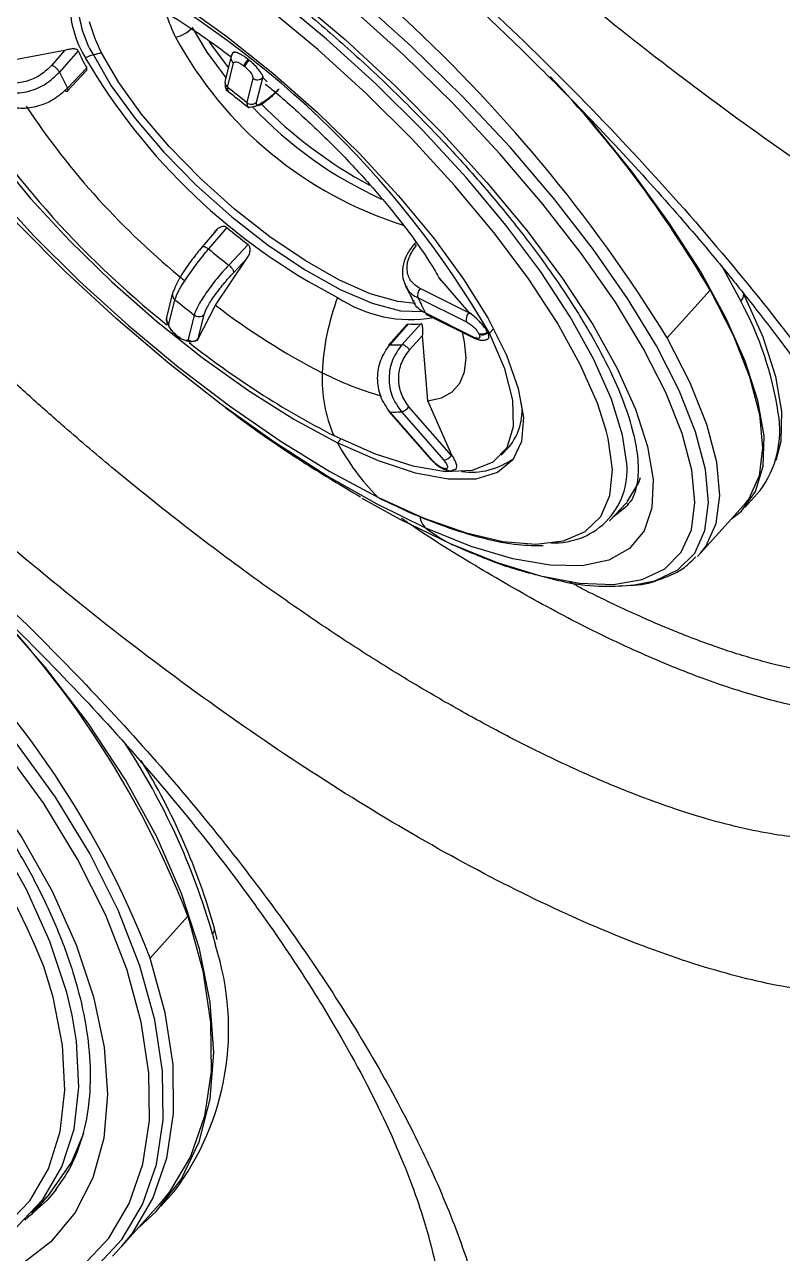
# Model space of a CAD drawing. Extents: x 832 to 912, y 781 to 934.
# Drawn here: x 896.459 to 897.718, y 871.332 to 873.373 of the extents above; entities that cross this region are included whole.
import ezdxf

# ---------------------------------------------------------------- set-up
doc = ezdxf.new("R2010")
doc.units = 0
doc.header["$MEASUREMENT"] = 0
doc.layers.add('1', color=4, linetype='Continuous')

# ---------------------------------------------------------------- blocks, each defined once
blk = doc.blocks.new('2026 SOVEREIGN HL')
at = {"layer": '1', "color": 3, "linetype": 'Continuous', "lineweight": 25}
for p, q in [((64.7967, 76.2351), (64.6936, 76.2157)), ((64.7967, 76.2351), (64.7758, 76.211)), ((64.8191, 76.2349), (64.7883, 76.1994)), ((65.0734, 76.2258), (65.0633, 76.1852)), ((65.0755, 76.23), (65.0765, 76.2318)), ((64.8018, 76.1724), (64.8334, 76.2063)), ((65.0673, 76.174), (65.0774, 76.2147)), ((65.0943, 76.2096), (65.0959, 76.2084)), ((65.1014, 76.2206), (65.103, 76.2193)), ((64.8018, 76.1681), (64.8327, 76.2013)), ((65.1093, 76.1892), (65.0993, 76.1486)), ((65.1156, 76.1494), (65.1257, 76.19)), ((65.1258, 76.1926), (65.1257, 76.19)), ((65.1257, 76.19), (65.1262, 76.1906)), ((65.1262, 76.1906), (65.1258, 76.1926)), ((65.133, 76.1831), (65.1262, 76.1906)), ((65.0683, 76.1682), (65.0673, 76.174)), ((65.0993, 76.1486), (65.1002, 76.1429)), ((65.0659, 75.9411), (65.0357, 75.9055)), ((65.0483, 75.9363), (65.0253, 75.9093)), ((65.0694, 75.8787), (65.1016, 75.9127)), ((65.3805, 75.9168), (65.376, 75.9116)), ((65.0475, 75.8121), (65.0996, 75.8897)), ((65.0778, 75.8666), (65.0996, 75.8897)), ((65.8879, 75.8781), (65.9199, 75.8189)), ((65.468, 75.7996), (65.3873, 75.8396)), ((65.4685, 75.8002), (65.4197, 75.8562)), ((65.7977, 75.7578), (65.8687, 75.837)), ((64.976, 75.8324), (64.9659, 75.7917)), ((64.97, 75.7806), (64.98, 75.8212)), ((65.3837, 75.8242), (65.4644, 75.7842)), ((65.012, 75.7958), (65.0019, 75.7551)), ((65.0183, 75.756), (65.0283, 75.7966)), ((65.0188, 75.7565), (65.0475, 75.8121)), ((65.4772, 75.7587), (65.3965, 75.7986)), ((65.3987, 75.7963), (65.4794, 75.7564)), ((65.4685, 75.8002), (65.468, 75.7996)), ((65.468, 75.7996), (65.4725, 75.7971)), ((65.4725, 75.7971), (65.4685, 75.8002)), ((65.3658, 75.7808), (65.3349, 75.7455)), ((65.3672, 75.7812), (65.3367, 75.7464)), ((65.3569, 75.7465), (65.3886, 75.7813)), ((64.985, 75.7602), (64.9834, 75.7614)), ((64.9835, 75.7605), (64.9851, 75.7592)), ((64.9855, 75.7592), (64.9896, 75.7569)), ((65.0173, 75.7542), (65.0188, 75.7565)), ((65.0183, 75.756), (65.0173, 75.7542)), ((65.0188, 75.7565), (65.0183, 75.756)), ((65.3698, 75.738), (65.3913, 75.7616)), ((65.4002, 75.653), (65.3913, 75.7616)), ((65.4845, 75.7651), (65.4851, 75.7639)), ((65.4989, 75.7678), (65.4995, 75.7666)), ((65.5024, 75.7655), (65.5092, 75.773)), ((65.0132, 75.7525), (65.0173, 75.7542)), ((65.4399, 75.5632), (65.4002, 75.653)), ((65.3354, 75.6354), (65.406, 75.5549)), ((65.4075, 75.5543), (65.3368, 75.6349)), ((65.356, 75.6351), (65.4267, 75.5545)), ((65.4394, 75.5626), (65.3687, 75.6432)), ((65.2499, 75.5836), (65.2555, 75.5898)), ((65.522, 75.563), (65.5345, 75.5765)), ((65.4399, 75.5632), (65.4394, 75.5626)), ((65.4394, 75.5626), (65.4429, 75.5583)), ((65.4429, 75.5583), (65.4399, 75.5632)), ((65.4298, 75.5404), (65.4289, 75.5404)), ((65.4364, 75.5369), (65.4373, 75.5369)), ((65.927, 75.4767), (65.9518, 75.5043)), ((65.7018, 75.4537), (65.7303, 75.4843)), ((65.7133, 75.4655), (65.7271, 75.4809)), ((65.7329, 75.4815), (65.7307, 75.479)), ((65.853, 75.4001), (65.924, 75.4793)), ((65.8479, 75.3948), (65.853, 75.4001)), ((64.9391, 74.7272), (65.0015, 74.7969)), ((65.0499, 74.7583), (65.0455, 74.7768)), ((65.0424, 74.7671), (65.0472, 74.7482)), ((64.7424, 74.3042), (64.7675, 74.3311)), ((64.7428, 74.3029), (64.7727, 74.3363)), ((64.7827, 74.3432), (64.771, 74.3291)), ((64.9568, 74.3154), (64.9786, 74.3397)), ((64.8914, 74.2483), (64.9539, 74.318)), ((64.7359, 74.2975), (64.7428, 74.3029)), ((64.8761, 74.2323), (64.8914, 74.2483))]:
    blk.add_line(p, q, dxfattribs=at)
at = {"layer": '1', "color": 3, "linetype": 'Continuous', "lineweight": 25, "flags": 128}
for points in [[(65.7401, 75.3468), (65.7768, 75.354), (65.8152, 75.3723), (65.8432, 75.4004), (65.8602, 75.438), (65.8662, 75.4845), (65.8609, 75.5393), (65.8445, 75.6015), (65.8172, 75.6702), (65.7795, 75.7445), (65.7317, 75.8232), (65.6748, 75.9052), (65.6094, 75.9894), (65.5365, 76.0744), (65.4573, 76.159), (65.3728, 76.2421), (65.2843, 76.3223), (65.193, 76.3986), (65.1004, 76.4698), (65.0077, 76.5348), (64.9164, 76.5928), (64.8277, 76.6429), (64.7429, 76.6843)], [(65.4369, 75.4161), (65.5151, 75.3845), (65.587, 75.3625), (65.6517, 75.3503), (65.7082, 75.3482), (65.7557, 75.3562), (65.7934, 75.3741), (65.8208, 75.4017), (65.8376, 75.4387), (65.8434, 75.4843), (65.8383, 75.5381), (65.8222, 75.5992), (65.7954, 75.6668), (65.7582, 75.7397), (65.7114, 75.817), (65.6554, 75.8976), (65.5912, 75.9802), (65.5196, 76.0637), (65.4418, 76.1469), (65.3588, 76.2285), (65.2718, 76.3073)], [(65.1765, 76.3268), (65.2627, 76.2534), (65.3459, 76.1764), (65.4248, 76.0969), (65.4981, 76.0162), (65.5648, 75.9357), (65.6236, 75.8564), (65.6738, 75.7798), (65.7145, 75.707), (65.7451, 75.6392), (65.765, 75.5774), (65.7741, 75.5226), (65.772, 75.4756), (65.759, 75.4373), (65.7351, 75.4082), (65.7007, 75.3888), (65.6565, 75.3793), (65.603, 75.38), (65.5412, 75.3908), (65.472, 75.4115), (65.3965, 75.4419)], [(65.7295, 75.5562), (65.7231, 75.5963), (65.7049, 75.6559), (65.6759, 75.7217), (65.6366, 75.7926), (65.5875, 75.8674), (65.5297, 75.9449), (65.464, 76.0237), (65.3916, 76.1024), (65.3138, 76.1797), (65.2318, 76.2543), (65.1471, 76.3249), (65.061, 76.3903), (64.9752, 76.4494), (64.891, 76.5011), (64.8099, 76.5446)], [(65.6964, 75.6037), (65.6817, 75.6492), (65.6532, 75.7138), (65.6146, 75.7835), (65.5664, 75.857), (65.5096, 75.933), (65.4451, 76.0104), (65.3741, 76.0877), (65.2976, 76.1636), (65.2171, 76.2369), (65.1339, 76.3062), (65.0494, 76.3704), (64.9651, 76.4284), (64.8824, 76.4793), (64.8028, 76.522)], [(64.4152, 76.453), (64.4203, 76.4244), (64.4382, 76.3659), (64.4667, 76.3013), (64.5053, 76.2316), (64.5535, 76.1581), (64.6103, 76.082), (64.6748, 76.0047), (64.7458, 75.9274), (64.8223, 75.8515), (64.9028, 75.7782), (64.986, 75.7089), (65.0705, 75.6447), (65.1548, 75.5866), (65.2375, 75.5358), (65.3171, 75.4931)], [(64.8418, 76.4), (64.7739, 76.4301), (64.7121, 76.4505), (64.6577, 76.4607), (64.6121, 76.4603), (64.5761, 76.4495), (64.5506, 76.4285), (64.5361, 76.3977), (64.5331, 76.3579), (64.5415, 76.3098), (64.5612, 76.2547), (64.5917, 76.1937), (64.6323, 76.1282), (64.6822, 76.0596), (64.7402, 75.9895), (64.805, 75.9195), (64.8752, 75.8511), (64.9493, 75.7858), (65.0254, 75.7251), (65.1021, 75.6704), (65.1774, 75.6229), (65.2499, 75.5836)], [(65.3965, 75.4419), (65.3159, 75.4814), (65.2314, 75.5294), (65.1444, 75.5852), (65.0563, 75.6479), (64.9685, 75.7165), (64.8823, 75.7898), (64.799, 75.8669), (64.7201, 75.9463), (64.6468, 76.027), (64.5802, 76.1076), (64.5213, 76.1868), (64.4711, 76.2634), (64.4304, 76.3362), (64.3999, 76.4041), (64.3956, 76.4154)], [(64.8418, 76.4), (64.9142, 76.3607), (64.9896, 76.3131), (65.0662, 76.2584), (65.1424, 76.1978), (65.2164, 76.1325), (65.2866, 76.0641), (65.3514, 75.994), (65.4095, 75.924), (65.4593, 75.8554), (65.5, 75.7899), (65.5305, 75.7289), (65.5501, 75.6737), (65.5586, 75.6257), (65.5555, 75.5859), (65.5411, 75.5551), (65.5156, 75.534), (65.4796, 75.5232), (65.4339, 75.5229), (65.3796, 75.533), (65.3178, 75.5534), (65.2499, 75.5836)], [(65.0656, 76.1894), (65.0335, 76.2322), (65.0091, 76.2733)], [(65.0687, 76.207), (65.0413, 76.2441), (65.0376, 76.2495)], [(64.8445, 76.2278), (64.8742, 76.1767), (64.9137, 76.1221), (64.9616, 76.0661), (65.0159, 76.011), (65.0747, 75.9587), (65.1355, 75.9113), (65.1962, 75.8706), (65.2544, 75.8382), (65.3078, 75.8154), (65.3544, 75.8029), (65.3922, 75.8014)], [(65.3796, 75.8149), (65.35, 75.818), (65.3043, 75.8312), (65.2523, 75.8542), (65.196, 75.8862), (65.1374, 75.9259), (65.0788, 75.9719), (65.0224, 76.0225), (64.9703, 76.0757), (64.9245, 76.1296), (64.8866, 76.1821), (64.858, 76.2313)], [(65.9042, 75.4572), (65.9207, 75.4702), (65.9444, 75.5027), (65.957, 75.5445), (65.9583, 75.5951), (65.9483, 75.6536), (65.9271, 75.7194), (65.8951, 75.7913), (65.8526, 75.8684), (65.8004, 75.9494), (65.7392, 76.0334), (65.6699, 76.1189), (65.6471, 76.1452)], [(65.8687, 75.837), (65.9068, 75.7623), (65.9342, 75.6931), (65.9507, 75.6305), (65.956, 75.5753), (65.9501, 75.5285), (65.9329, 75.4907), (65.924, 75.4793)], [(65.9245, 75.8308), (65.9564, 75.7593), (65.9774, 75.6939), (65.9874, 75.6357), (65.9861, 75.5854), (65.9781, 75.5542)], [(64.9835, 75.7605), (64.9833, 75.7608), (64.9834, 75.7614)], [(64.985, 75.7602), (64.9849, 75.7596), (64.9851, 75.7592), (64.9854, 75.7592), (64.9855, 75.7592)], [(65.2436, 75.5956), (65.3127, 75.5651), (65.3751, 75.5451), (65.4294, 75.5361), (65.4743, 75.5383), (65.5086, 75.5517), (65.5315, 75.5759), (65.5425, 75.6104), (65.5412, 75.6542), (65.5277, 75.7063), (65.5024, 75.7655)], [(65.4002, 75.653), (65.4226, 75.6583), (65.4403, 75.6682), (65.4531, 75.6827), (65.4609, 75.7016), (65.4635, 75.7246), (65.4609, 75.7514), (65.4574, 75.7673)], [(65.853, 75.4001), (65.8618, 75.4114), (65.879, 75.4493), (65.885, 75.4961), (65.8797, 75.5512), (65.8632, 75.6138), (65.8357, 75.683), (65.7977, 75.7578)], [(64.9205, 74.2808), (64.9487, 74.3066), (64.9901, 74.3599), (65.0201, 74.4223), (65.0384, 74.4929), (65.0446, 74.5706), (65.0387, 74.6543), (65.0207, 74.7427), (64.9909, 74.8347), (64.9497, 74.9288), (64.8978, 75.0237), (64.8358, 75.118), (64.7648, 75.2103), (64.6857, 75.2993), (64.5997, 75.3836), (64.508, 75.4621), (64.412, 75.5336), (64.3131, 75.5971), (64.2127, 75.6516), (64.1123, 75.6963), (64.0133, 75.7306)], [(64.7755, 74.1648), (64.7904, 74.1726), (64.8462, 74.2114), (64.8917, 74.2602), (64.9262, 74.3183), (64.9491, 74.3849), (64.9602, 74.459), (64.9594, 74.5395), (64.9465, 74.6252), (64.9218, 74.7149), (64.8857, 74.8073), (64.8387, 74.9011), (64.7814, 74.9948), (64.7147, 75.0871), (64.6396, 75.1767), (64.5572, 75.2622), (64.4687, 75.3424), (64.3753, 75.4162), (64.2785, 75.4824), (64.1796, 75.5401), (64.08, 75.5885), (63.9813, 75.6268), (63.8849, 75.6544)], [(64.8256, 74.2146), (64.8703, 74.2625), (64.9042, 74.3196), (64.9267, 74.385), (64.9376, 74.4578), (64.9368, 74.5368), (64.9241, 74.6211), (64.8999, 74.7092), (64.8644, 74.8), (64.8182, 74.8921), (64.762, 74.9841), (64.6965, 75.0748), (64.6227, 75.1628), (64.5418, 75.2468), (64.4548, 75.3256), (64.3631, 75.3981), (64.2679, 75.4631), (64.1708, 75.5198), (64.073, 75.5673), (63.9761, 75.6049), (63.8813, 75.6321)], [(65.3171, 75.4931), (65.3924, 75.4591), (65.4619, 75.4346), (65.5246, 75.4198), (65.5793, 75.4151), (65.6252, 75.4206), (65.6613, 75.4361), (65.6872, 75.4613), (65.7023, 75.4959), (65.7065, 75.5393), (65.6996, 75.5907), (65.6964, 75.6037)], [(65.5481, 75.5716), (65.5486, 75.5712), (65.5494, 75.571)], [(63.8846, 75.5645), (63.9763, 75.5379), (64.0702, 75.501), (64.1647, 75.4541), (64.2585, 75.3981), (64.35, 75.3338), (64.4378, 75.2623), (64.5205, 75.1847), (64.5969, 75.1022), (64.6656, 75.016), (64.7256, 74.9277), (64.776, 74.8385), (64.816, 74.7498), (64.845, 74.6632), (64.8624, 74.5798), (64.868, 74.5011), (64.8618, 74.4283), (64.8437, 74.3625), (64.8142, 74.3048), (64.7737, 74.2561), (64.7228, 74.2171)], [(65.4075, 75.5543), (65.4066, 75.5545), (65.406, 75.5549)], [(65.7311, 75.4852), (65.7505, 75.5176), (65.7533, 75.526)], [(64.8091, 74.6327), (64.8003, 74.6706), (64.7724, 74.7552), (64.7334, 74.8417), (64.6837, 74.9289), (64.6243, 75.015), (64.5562, 75.0988), (64.4805, 75.1787), (64.3986, 75.2534), (64.3118, 75.3215), (64.2216, 75.382), (64.1296, 75.4339), (64.0373, 75.4761), (63.9464, 75.508)], [(65.2904, 75.4918), (65.3536, 75.4567), (65.4369, 75.4161)], [(65.7307, 75.479), (65.7274, 75.4755), (65.7081, 75.4604)], [(65.0015, 74.7969), (65.0263, 74.7066), (65.0393, 74.6203), (65.0402, 74.5393), (65.029, 74.4647), (65.0059, 74.3977), (64.9712, 74.3392), (64.9539, 74.318)], [(64.8914, 74.2483), (64.9087, 74.2694), (64.9434, 74.3279), (64.9666, 74.3949), (64.9778, 74.4695), (64.9769, 74.5505), (64.9639, 74.6368), (64.9391, 74.7272)], [(64.2691, 74.2387), (64.3556, 74.2181), (64.4378, 74.2084), (64.5143, 74.2099), (64.5837, 74.2226), (64.645, 74.2462), (64.697, 74.2804), (64.7388, 74.3245), (64.7698, 74.3777), (64.7894, 74.4393), (64.7973, 74.5081), (64.7933, 74.583), (64.7775, 74.6626), (64.7621, 74.7134)], [(64.3503, 74.2219), (64.3706, 74.218), (64.4543, 74.2081), (64.5322, 74.2097), (64.6029, 74.2226), (64.6653, 74.2466), (64.7182, 74.2814), (64.7608, 74.3263), (64.7924, 74.3805), (64.8124, 74.4432), (64.8204, 74.5133), (64.8163, 74.5895), (64.8091, 74.6327)], [(64.7724, 74.3365), (64.8082, 74.3882), (64.8286, 74.4366)], [(64.771, 74.3291), (64.7673, 74.3251), (64.7306, 74.2923)], [(64.7724, 74.3365), (64.7679, 74.3316), (64.7675, 74.3311)]]:
    blk.add_lwpolyline(points, dxfattribs=at)
at = {"layer": '1', "color": 3, "linetype": 'Continuous', "lineweight": 25}
for centre, radius, start, end in [((63.639, 74.4251), 2.5369, 31.6883, 63.9206), ((64.1148, 74.9609), 1.604, 30.1088, 62.8112), ((64.9887, 76.3175), 0.1837, 180.4833, 210.9701), ((64.993, 76.3182), 0.1739, 178.4168, 211.3509), ((65.1644, 76.3516), 0.2061, 195.5432, 207.2202), ((65.1013, 76.3565), 0.2736, 195.5358, 207.2294), ((64.9701, 76.3091), 0.0529, 281.9923, 317.5202), ((65.5542, 76.5663), 0.6511, 208.3346, 252.5646), ((65.1938, 76.4043), 0.4112, 204.3392, 208.7872), ((64.8916, 76.0751), 0.1598, 107.1526, 112.2292), ((64.89, 76.0807), 0.1539, 101.969, 107.1724), ((65.0837, 76.2232), 0.0107, 140.5168, 233.3726), ((65.7271, 76.7464), 1.0376, 210.2926, 242.6274), ((65.1303, 76.194), 0.0392, 137.4089, 156.5753), ((65.1318, 76.1928), 0.0392, 137.3968, 156.5986), ((65.9572, 77.0207), 1.5879, 211.3755, 231.4014), ((65.1623, 76.3695), 0.4109, 204.4588, 208.6673), ((65.0739, 76.1827), 0.0109, 167.0753, 232.6891), ((65.1171, 76.1987), 0.0122, 230.8996, 314.8662), ((64.1612, 74.8374), 1.9786, 30.3464, 43.2162), ((64.1945, 75.0452), 1.4269, 50.6464, 52.2869), ((65.802, 76.8491), 1.2813, 213.4484, 231.0169), ((65.107, 76.1581), 0.0122, 230.8659, 314.9008), ((65.6579, 76.6722), 0.7498, 224.3801, 241.7566), ((65.6036, 76.6079), 0.6799, 223.262, 245.6533), ((65.8279, 76.8613), 1.1947, 230.3742, 232.5596), ((65.7963, 76.826), 1.194, 230.4327, 232.5001), ((64.9864, 75.8298), 0.0107, 140.5302, 233.3572), ((65.3984, 75.8289), 0.0155, 136.1476, 197.5351), ((65.8848, 76.9246), 1.4269, 230.6464, 232.2869), ((65.6227, 75.6842), 0.3983, 159.3012, 177.7368), ((65.3714, 76.0066), 0.2184, 236.2677, 279.8363), ((64.9519, 75.5923), 0.4901, 24.8902, 28.2357), ((65.9083, 75.8303), 0.0163, 315.5072, 1.4523), ((65.4143, 75.5463), 0.5743, 8.6813, 28.3357), ((65.0197, 75.8053), 0.0122, 230.8736, 314.8922), ((65.7344, 76.7008), 1.1232, 232.2966, 243.0115), ((65.4009, 75.8007), 0.00488, 204.8537, 242.808), ((65.4791, 75.7889), 0.0155, 136.1223, 197.5605), ((64.9766, 75.7893), 0.0109, 167.111, 232.6748), ((65.377, 75.9046), 0.1239, 265.4717, 275.3712), ((65.0096, 75.7646), 0.0122, 230.8879, 314.8788), ((65.4814, 75.7605), 0.00466, 204.035, 257.6251), ((65.4895, 75.7782), 0.0139, 249.0229, 312.2039), ((65.4901, 75.7769), 0.014, 249.0454, 312.1815), ((63.5364, 74.2288), 1.5714, 21.1941, 74.4482), ((65.9193, 76.9097), 1.4776, 231.6926, 242.7885), ((65.3459, 75.8698), 0.1238, 265.7426, 275.1089), ((65.4541, 75.6877), 0.2297, 176.9727, 203.6531), ((65.4672, 76.1736), 0.5322, 242.8836, 254.2275), ((63.4736, 74.1586), 1.5719, 21.2032, 74.4391), ((65.3368, 75.6367), 0.00178, 153.4182, 271.7608), ((65.3453, 75.7818), 0.1472, 266.6943, 274.1616), ((65.3503, 75.6579), 0.0235, 283.9089, 321.2605), ((65.4614, 75.6372), 0.0951, 320.297, 7.0191), ((65.8174, 75.6039), 0.1672, 323.4527, 10.0352), ((65.5975, 75.7717), 0.3953, 208.4133, 224.8152), ((65.421, 75.5773), 0.0235, 283.9089, 321.2605), ((65.4727, 75.653), 0.1182, 261.8661, 306.7126), ((65.611, 75.5373), 0.1199, 266.8354, 9.0293), ((65.4365, 75.5468), 0.00996, 220.3058, 269.2608), ((65.4372, 75.5466), 0.00964, 219.5991, 307.767), ((63.5193, 74.2152), 1.3389, 21.8472, 68.1249), ((65.414, 75.4621), 0.0268, 182.2593, 229.0364), ((65.6213, 75.749), 0.3807, 233.7947, 241.012), ((63.9374, 74.4523), 1.149, 15.8989, 33.3443), ((63.995, 74.484), 1.0906, 15.5878, 31.6171), ((65.0351, 74.7748), 0.0106, 313.7086, 12.4685), ((64.6213, 74.6097), 0.4479, 322.9276, 18.013)]:
    blk.add_arc(centre, radius, start, end, dxfattribs=at)
for points, knots in [([(64.4346, 78.0617), (64.4497, 78.0797), (64.4798, 78.1156), (64.5543, 78.1434), (64.649, 78.1513), (64.7641, 78.1374), (64.8971, 78.1026), (65.0458, 78.0471), (65.2072, 77.9721), (65.3787, 77.8788), (65.5573, 77.7687), (65.7397, 77.6437), (65.9228, 77.5058), (66.1033, 77.3576), (66.2784, 77.2012), (66.4449, 77.0395), (66.6001, 76.875), (66.7413, 76.7105), (66.8665, 76.5488), (66.9733, 76.3925), (67.0602, 76.2444), (67.1256, 76.1072), (67.1685, 75.9831), (67.1878, 75.8749), (67.185, 75.7829), (67.1633, 75.7383), (67.1524, 75.7159)], [0, 0, 0, 0, 0.041793, 0.083725, 0.125533, 0.167307, 0.209105, 0.250862, 0.292601, 0.334267, 0.375941, 0.417598, 0.459196, 0.500762, 0.542265, 0.583841, 0.625315, 0.666768, 0.708297, 0.749792, 0.791377, 0.832976, 0.874604, 0.916382, 0.958214, 1, 1, 1, 1]), ([(67.1524, 75.7159), (67.137, 75.6976), (67.1063, 75.661), (67.0316, 75.6334), (66.9379, 75.6264), (66.8245, 75.6421), (66.6938, 75.6797), (66.5479, 75.7386), (66.3897, 75.817), (66.2218, 75.9135), (66.047, 76.0265), (65.8679, 76.1541), (65.6876, 76.2937), (65.5089, 76.4432), (65.335, 76.5998), (65.1684, 76.7613), (65.0123, 76.9248), (64.8689, 77.0879), (64.7409, 77.2476), (64.6306, 77.4013), (64.5401, 77.5465), (64.4713, 77.6805), (64.4251, 77.8015), (64.4028, 77.9069), (64.4033, 77.9963), (64.4242, 78.0399), (64.4346, 78.0617)], [0, 0, 0, 0, 0.041829, 0.083845, 0.125699, 0.167493, 0.209255, 0.25106, 0.292671, 0.334272, 0.375793, 0.417161, 0.458711, 0.500106, 0.541517, 0.582966, 0.624474, 0.666004, 0.707629, 0.749224, 0.790935, 0.832663, 0.874461, 0.916331, 0.958113, 1, 1, 1, 1]), ([(64.766, 78.079), (64.766, 78.0789), (64.7659, 78.0787), (64.7717, 78.0796), (64.784, 78.0805), (64.8019, 78.0805), (64.8304, 78.0784), (64.8731, 78.0716), (64.9237, 78.0598), (64.9734, 78.045), (65.0218, 78.0285), (65.0748, 78.0085), (65.1385, 77.9817), (65.2081, 77.9494), (65.2839, 77.9112), (65.3665, 77.8665), (65.4659, 77.8086), (65.5771, 77.7388), (65.7099, 77.649), (65.8557, 77.5426), (66.0105, 77.4201), (66.1596, 77.2931), (66.3039, 77.161), (66.4437, 77.0232), (66.564, 76.8949), (66.6631, 76.7812), (66.7419, 76.685), (66.8127, 76.5924), (66.8715, 76.5098), (66.9215, 76.4341), (66.9623, 76.3676), (66.9961, 76.3075), (67.0217, 76.2576), (67.0427, 76.2129), (67.0655, 76.159), (67.0856, 76.0996), (67.0949, 76.0566), (67.0977, 76.0332), (67.0984, 76.0195), (67.0981, 76.0114), (67.098, 76.0105), (67.098, 76.0099)], [0, 0, 0, 0, 0.016778, 0.034647, 0.047923, 0.062224, 0.0834, 0.107344, 0.132981, 0.153977, 0.170045, 0.188306, 0.210543, 0.234362, 0.255086, 0.280379, 0.307512, 0.339898, 0.37273, 0.415686, 0.457182, 0.497698, 0.538203, 0.579634, 0.622233, 0.652771, 0.681636, 0.709595, 0.738482, 0.760438, 0.784534, 0.806833, 0.825144, 0.840984, 0.860719, 0.895999, 0.928643, 0.943244, 0.95678, 0.975068, 1, 1, 1, 1]), ([(63.6468, 77.127), (63.6637, 77.1468), (63.6976, 77.1864), (63.7771, 77.2191), (63.8762, 77.2315), (63.9952, 77.2214), (64.1315, 77.1898), (64.2828, 77.1368), (64.4466, 77.0635), (64.6197, 76.9714), (64.7994, 76.8618), (64.9822, 76.7368), (65.1652, 76.5985), (65.3453, 76.4491), (65.5193, 76.2913), (65.6843, 76.1277), (65.8375, 75.961), (65.9766, 75.7938), (66.099, 75.6292), (66.2028, 75.4698), (66.2863, 75.3182), (66.348, 75.1772), (66.3867, 75.0492), (66.4015, 74.937), (66.394, 74.8407), (66.3689, 74.7929), (66.3564, 74.7691)], [0, 0, 0, 0, 0.041737, 0.083632, 0.125427, 0.167202, 0.209037, 0.25081, 0.292512, 0.334282, 0.375934, 0.417555, 0.459129, 0.500706, 0.542234, 0.58371, 0.625193, 0.666664, 0.708226, 0.749702, 0.791291, 0.832995, 0.874623, 0.916443, 0.958225, 1, 1, 1, 1]), ([(63.9921, 77.1536), (63.9948, 77.1544), (63.9995, 77.1557), (64.0132, 77.1577), (64.0315, 77.1587), (64.0608, 77.1584), (64.1069, 77.1536), (64.1712, 77.1402), (64.238, 77.1212), (64.3151, 77.0946), (64.4086, 77.0565), (64.5117, 77.0075), (64.6135, 76.9535), (64.7034, 76.9016), (64.7825, 76.8528), (64.8564, 76.805), (64.9451, 76.7449), (65.0535, 76.6669), (65.1738, 76.5742), (65.2893, 76.4793), (65.3999, 76.3831), (65.5075, 76.2838), (65.6141, 76.1796), (65.7191, 76.0705), (65.8083, 75.9712), (65.8777, 75.8894), (65.9329, 75.8214), (65.9893, 75.7486), (66.0498, 75.6656), (66.1138, 75.5708), (66.1728, 75.474), (66.22, 75.3855), (66.2536, 75.313), (66.2781, 75.2514), (66.2973, 75.1914), (66.3069, 75.1468), (66.3106, 75.117), (66.3115, 75.0978), (66.311, 75.0821), (66.3096, 75.0757), (66.3087, 75.072)], [0, 0, 0, 0, 0.026993, 0.046528, 0.061012, 0.076615, 0.109517, 0.139196, 0.164211, 0.189502, 0.22204, 0.257003, 0.285033, 0.311915, 0.333652, 0.35123, 0.372735, 0.406021, 0.439, 0.47016, 0.500634, 0.531106, 0.562194, 0.595082, 0.628465, 0.650173, 0.667745, 0.689275, 0.716022, 0.744029, 0.778963, 0.811556, 0.83689, 0.860774, 0.888331, 0.921013, 0.93679, 0.951431, 0.971629, 1, 1, 1, 1]), ([(66.3564, 74.7691), (66.3393, 74.7491), (66.3051, 74.7091), (66.2252, 74.6762), (66.1259, 74.664), (66.0071, 74.6742), (65.8712, 74.7063), (65.7206, 74.7595), (65.5579, 74.8327), (65.3859, 74.9249), (65.2075, 75.0342), (65.0257, 75.159), (64.8435, 75.2972), (64.6639, 75.4465), (64.4902, 75.6044), (64.325, 75.7685), (64.1714, 75.9357), (64.0318, 76.1034), (63.9087, 76.2684), (63.8041, 76.4281), (63.7198, 76.5797), (63.6575, 76.7205), (63.618, 76.8481), (63.6025, 76.9599), (63.6095, 77.0557), (63.6344, 77.1033), (63.6468, 77.127)], [0, 0, 0, 0, 0.041905, 0.083848, 0.125683, 0.16745, 0.209167, 0.250814, 0.292336, 0.333941, 0.375384, 0.416823, 0.458366, 0.499811, 0.541322, 0.582837, 0.62443, 0.666011, 0.707629, 0.749296, 0.790953, 0.832701, 0.874475, 0.916242, 0.95815, 1, 1, 1, 1]), ([(66.2823, 75.0136), (66.2782, 75.0079), (66.2701, 74.9967), (66.2555, 74.9819), (66.2393, 74.9686), (66.2212, 74.9571), (66.2037, 74.9485), (66.1862, 74.9416), (66.1676, 74.9357), (66.1436, 74.9302), (66.1134, 74.9259), (66.0618, 74.9233), (65.9817, 74.9295), (65.8636, 74.956), (65.7488, 74.9961), (65.6501, 75.0384), (65.5775, 75.0728), (65.5042, 75.1107), (65.4291, 75.1523), (65.3514, 75.1983), (65.2735, 75.2474), (65.1876, 75.3048), (65.0895, 75.3742), (64.9841, 75.4541), (64.8848, 75.5341), (64.8146, 75.5937), (64.7675, 75.635), (64.7387, 75.6607), (64.7101, 75.6866), (64.6817, 75.7128), (64.6535, 75.7391), (64.6257, 75.7656), (64.5981, 75.7924), (64.5797, 75.8104), (64.5693, 75.8208), (64.5644, 75.8257), (64.5459, 75.8441), (64.5211, 75.8693), (64.4911, 75.9005), (64.4643, 75.9287), (64.434, 75.9613), (64.4003, 75.9983), (64.3641, 76.0391), (64.3269, 76.0823), (64.29, 76.1264), (64.2544, 76.1704), (64.2201, 76.2143), (64.1884, 76.2562), (64.1565, 76.2997), (64.1223, 76.3481), (64.0833, 76.4062), (64.0348, 76.4833), (63.9837, 76.5733), (63.9372, 76.6696), (63.9025, 76.758), (63.8787, 76.8411), (63.8668, 76.9152), (63.8668, 76.9816), (63.8773, 77.0387), (63.8944, 77.0694), (63.903, 77.0847)], [0, 0, 0, 0, 0.01257, 0.02514, 0.037709, 0.050276, 0.062841, 0.071035, 0.081414, 0.093975, 0.108716, 0.125634, 0.163818, 0.20552, 0.25072, 0.272527, 0.293316, 0.313089, 0.333853, 0.354607, 0.375353, 0.395418, 0.421908, 0.45171, 0.477451, 0.499789, 0.50757, 0.515351, 0.523134, 0.530917, 0.538703, 0.546488, 0.554275, 0.562063, 0.562183, 0.56325, 0.566324, 0.578132, 0.584969, 0.593015, 0.60227, 0.612734, 0.624409, 0.636886, 0.649365, 0.661848, 0.674333, 0.686821, 0.697878, 0.711977, 0.729123, 0.749318, 0.781562, 0.813177, 0.84416, 0.87451, 0.907633, 0.937232, 0.968609, 1, 1, 1, 1]), ([(64.7603, 76.5839), (64.7727, 76.5782), (64.8086, 76.5617), (64.8714, 76.5284), (64.9487, 76.4822), (65.0283, 76.4293), (65.1088, 76.3706), (65.189, 76.3068), (65.2677, 76.239), (65.3437, 76.1682), (65.4158, 76.0953), (65.4831, 76.0215), (65.5444, 75.948), (65.599, 75.8757), (65.646, 75.806), (65.6847, 75.74), (65.7147, 75.6788), (65.7356, 75.6236), (65.7473, 75.5756), (65.7506, 75.5359), (65.746, 75.5059), (65.7397, 75.4888), (65.7329, 75.4826), (65.7313, 75.4811)], [0, 0, 0, 0, 0.026697, 0.077148, 0.127794, 0.178617, 0.229558, 0.280576, 0.331641, 0.382725, 0.433799, 0.484834, 0.535803, 0.58667, 0.637388, 0.687896, 0.738111, 0.78793, 0.837252, 0.886095, 0.934849, 0.984699, 1, 1, 1, 1]), ([(64.8995, 76.3351), (64.9076, 76.3309), (64.9303, 76.3194), (64.9725, 76.2947), (65.023, 76.262), (65.0574, 76.2364), (65.0733, 76.2246)], [0, 0, 0, 0, 0.160478, 0.447172, 0.743562, 1, 1, 1, 1]), ([(64.8191, 76.2349), (64.8188, 76.2353), (64.8182, 76.2363), (64.8164, 76.2372), (64.814, 76.2377), (64.8099, 76.2379), (64.8039, 76.2373), (64.7992, 76.2358), (64.7967, 76.2351)], [0, 0, 0, 0, 0.094224, 0.190477, 0.298314, 0.424526, 0.701554, 1, 1, 1, 1]), ([(65.0796, 76.2331), (65.0779, 76.232), (65.0747, 76.2299), (65.0736, 76.2261), (65.0731, 76.2242)], [0, 0, 0, 0, 0.499149, 1, 1, 1, 1]), ([(65.1014, 76.2206), (65.0987, 76.2227), (65.093, 76.2268), (65.0854, 76.2308), (65.0792, 76.2327), (65.0774, 76.2321), (65.0765, 76.2318)], [0, 0, 0, 0, 0.247522, 0.500821, 0.753647, 1, 1, 1, 1]), ([(64.7758, 76.211), (64.7697, 76.2051), (64.7573, 76.1932), (64.7325, 76.1827), (64.7071, 76.1795), (64.6933, 76.1842), (64.6864, 76.1866)], [0, 0, 0, 0, 0.249828, 0.500237, 0.750512, 1, 1, 1, 1]), ([(64.7758, 76.211), (64.7764, 76.2107), (64.7776, 76.2101), (64.7801, 76.2083), (64.7831, 76.2058), (64.7858, 76.203), (64.7875, 76.2008), (64.788, 76.1999), (64.7883, 76.1994)], [0, 0, 0, 0, 0.124737, 0.249384, 0.500052, 0.750645, 0.875295, 1, 1, 1, 1]), ([(64.8325, 76.2009), (64.8329, 76.2015), (64.8337, 76.2027), (64.834, 76.2047), (64.8336, 76.2058), (64.8334, 76.2063)], [0, 0, 0, 0, 0.355036, 0.681139, 1, 1, 1, 1]), ([(65.0774, 76.2147), (65.0779, 76.2155), (65.079, 76.2171), (65.0836, 76.2162), (65.089, 76.2136), (65.0925, 76.2109), (65.0943, 76.2096)], [0, 0, 0, 0, 0.279468, 0.559002, 0.779417, 1, 1, 1, 1]), ([(65.0959, 76.2084), (65.0981, 76.2065), (65.1025, 76.2027), (65.107, 76.1968), (65.1094, 76.1921), (65.1094, 76.1902), (65.1093, 76.1892)], [0, 0, 0, 0, 0.279591, 0.559171, 0.779583, 1, 1, 1, 1]), ([(65.1258, 76.1926), (65.125, 76.1942), (65.1235, 76.1975), (65.1182, 76.2046), (65.1112, 76.2123), (65.1057, 76.217), (65.103, 76.2193)], [0, 0, 0, 0, 0.246594, 0.499371, 0.752571, 1, 1, 1, 1]), ([(64.6828, 76.1712), (64.6909, 76.1684), (64.7072, 76.1627), (64.7372, 76.1663), (64.7665, 76.1783), (64.781, 76.1924), (64.7883, 76.1994)], [0, 0, 0, 0, 0.250031, 0.500039, 0.750023, 1, 1, 1, 1]), ([(62.7097, 75.9775), (62.7278, 76.0066), (62.7643, 76.0651), (62.8467, 76.1264), (62.9488, 76.1673), (63.0719, 76.1844), (63.2141, 76.1772), (63.3601, 76.1481), (63.5032, 76.1041), (63.6393, 76.0506), (63.781, 75.9839), (63.9271, 75.9046), (64.0755, 75.8137), (64.2247, 75.7122), (64.3729, 75.601), (64.5183, 75.4815), (64.659, 75.3552), (64.7934, 75.2237), (64.9201, 75.0886), (65.0375, 74.9515), (65.1439, 74.814), (65.2385, 74.6777), (65.3205, 74.544), (65.3891, 74.4144), (65.4435, 74.2903), (65.4834, 74.173), (65.5085, 74.0635), (65.5201, 73.9515), (65.5121, 73.8418), (65.4799, 73.7391), (65.4379, 73.6867), (65.4171, 73.6607)], [0, 0, 0, 0, 0.039781, 0.080092, 0.120587, 0.161667, 0.203102, 0.244752, 0.276348, 0.307855, 0.339595, 0.37142, 0.4033, 0.435216, 0.467162, 0.499111, 0.531043, 0.562955, 0.594833, 0.626664, 0.65843, 0.690126, 0.721753, 0.753293, 0.784722, 0.816023, 0.847076, 0.878145, 0.91915, 0.959752, 1, 1, 1, 1]), ([(64.8018, 76.1724), (64.7943, 76.1657), (64.7794, 76.1525), (64.75, 76.1408), (64.7199, 76.1372), (64.7037, 76.1428), (64.6956, 76.1456)], [0, 0, 0, 0, 0.249981, 0.499972, 0.749968, 1, 1, 1, 1]), ([(64.797, 76.1686), (64.7977, 76.1683), (64.7991, 76.1677), (64.8002, 76.1676), (64.8008, 76.1676)], [0, 0, 0, 0, 0.481463, 1, 1, 1, 1]), ([(64.8008, 76.1676), (64.8012, 76.1676), (64.8022, 76.1678), (64.8027, 76.1689), (64.8026, 76.1704), (64.8021, 76.1718), (64.8018, 76.1724)], [0, 0, 0, 0, 0.259501, 0.519002, 0.768483, 1, 1, 1, 1]), ([(65.0632, 76.1814), (65.0631, 76.1788), (65.0629, 76.1727), (65.0663, 76.1695), (65.0682, 76.1676)], [0, 0, 0, 0, 0.42436, 1, 1, 1, 1]), ([(65.0647, 76.1702), (65.0747, 76.1624), (65.0875, 76.1524), (65.1002, 76.142), (65.103, 76.1397)], [0, 0, 0, 0, 0.779382, 1, 1, 1, 1]), ([(65.0999, 76.1424), (65.1022, 76.1417), (65.1069, 76.1402), (65.1197, 76.1452), (65.1351, 76.1551), (65.1462, 76.1651), (65.1517, 76.1702)], [0, 0, 0, 0, 0.253786, 0.504709, 0.752961, 1, 1, 1, 1]), ([(65.1532, 76.1713), (65.1476, 76.1656), (65.1363, 76.1543), (65.1233, 76.1447), (65.1153, 76.142), (65.1155, 76.147), (65.1156, 76.1494)], [0, 0, 0, 0, 0.249814, 0.500227, 0.750499, 1, 1, 1, 1]), ([(65.1301, 76.1795), (65.1336, 76.1767), (65.1567, 76.1582), (65.1985, 76.1204), (65.2533, 76.0675), (65.3034, 76.0138), (65.3474, 75.9617), (65.3834, 75.9137), (65.4081, 75.8766), (65.4177, 75.8591), (65.421, 75.8531)], [0, 0, 0, 0, 0.027363, 0.180173, 0.333483, 0.485876, 0.636145, 0.782976, 0.924902, 1, 1, 1, 1]), ([(63.1516, 76.0928), (63.1701, 76.0972), (63.2033, 76.1052), (63.2619, 76.1065), (63.3123, 76.1031), (63.3551, 76.0978), (63.4193, 76.0864), (63.515, 76.0619), (63.643, 76.0164), (63.7744, 75.9581), (63.9013, 75.8924), (64.0287, 75.8184), (64.1637, 75.7311), (64.3084, 75.6276), (64.4573, 75.5099), (64.6046, 75.3818), (64.7454, 75.2471), (64.8767, 75.1089), (64.9941, 74.9725), (65.0946, 74.8432), (65.1776, 74.7245), (65.2579, 74.5961), (65.3314, 74.4576), (65.3766, 74.3461), (65.3993, 74.273), (65.4106, 74.2293), (65.4195, 74.1843), (65.425, 74.1379), (65.426, 74.0901), (65.4214, 74.0639), (65.4189, 74.0499)], [0, 0, 0, 0, 0.0457985, 0.0822481, 0.101168, 0.1189131, 0.1378928, 0.1796025, 0.2248814, 0.266295, 0.3026868, 0.3382377, 0.3767046, 0.4180717, 0.4615371, 0.5051221, 0.5486867, 0.5921891, 0.6348921, 0.6747937, 0.7117682, 0.746163, 0.7982236, 0.8518682, 0.8701461, 0.8886033, 0.9090926, 0.9345687, 0.964925, 1, 1, 1, 1]), ([(65.3704, 74.0623), (65.3486, 74.037), (65.3041, 73.9854), (65.2149, 73.9263), (65.1169, 73.8861), (65.0141, 73.8634), (64.9119, 73.8545), (64.8016, 73.8577), (64.6846, 73.8734), (64.5629, 73.9014), (64.4385, 73.9412), (64.3132, 73.9917), (64.1759, 74.0584), (64.0292, 74.1432), (63.8776, 74.2471), (63.7354, 74.3599), (63.6006, 74.4825), (63.4721, 74.6168), (63.3621, 74.75), (63.2709, 74.8776), (63.1972, 74.9962), (63.1336, 75.1163), (63.0815, 75.236), (63.0417, 75.3535), (63.0148, 75.4669), (63.0009, 75.5745), (62.9996, 75.6856), (63.0155, 75.7957), (63.0506, 75.9007), (63.0886, 75.9579), (63.1072, 75.9859)], [0, 0, 0, 0, 0.038402, 0.07847, 0.119976, 0.151888, 0.184303, 0.217064, 0.25, 0.282936, 0.315697, 0.348112, 0.380024, 0.42153, 0.461598, 0.5, 0.538403, 0.57847, 0.619976, 0.651888, 0.684303, 0.717064, 0.75, 0.782936, 0.815697, 0.848112, 0.880025, 0.92153, 0.961598, 1, 1, 1, 1]), ([(65.3481, 74.1189), (65.3478, 74.1185), (65.3447, 74.1144), (65.331, 74.0972), (65.304, 74.0676), (65.2658, 74.0348), (65.2255, 74.007), (65.1851, 73.9843), (65.1422, 73.9652), (65.1012, 73.9509), (65.0583, 73.9392), (65.0117, 73.9298), (64.9587, 73.9234), (64.911, 73.9207), (64.8706, 73.9204), (64.8353, 73.9215), (64.7965, 73.924), (64.7544, 73.9283), (64.7138, 73.9341), (64.6748, 73.941), (64.6303, 73.9502), (64.5724, 73.9646), (64.5064, 73.9844), (64.446, 74.0053), (64.3953, 74.0248), (64.3555, 74.0413), (64.3124, 74.0603), (64.2646, 74.0827), (64.1715, 74.1298), (64.046, 74.203), (63.9007, 74.304), (63.7776, 74.4024), (63.6658, 74.5027), (63.5877, 74.5815), (63.5356, 74.6383), (63.5121, 74.6647), (63.4894, 74.6909), (63.4675, 74.7169), (63.4465, 74.7426), (63.4263, 74.768), (63.401, 74.8007), (63.3743, 74.8366), (63.3498, 74.8712), (63.3358, 74.8916), (63.3296, 74.9009), (63.328, 74.9032), (63.3276, 74.9038), (63.3275, 74.904), (63.3275, 74.904), (63.3275, 74.904), (63.3275, 74.9041), (63.3275, 74.9041), (63.3275, 74.9041), (63.2839, 74.8912), (63.2861, 75.0139), (63.217, 75.0752), (63.1788, 75.1707), (63.1495, 75.2368), (63.1308, 75.2874), (63.1179, 75.3252), (63.1056, 75.3653), (63.0924, 75.4144), (63.08, 75.4724), (63.071, 75.5332), (63.0663, 75.5875), (63.0652, 75.6327), (63.0668, 75.6974), (63.0786, 75.7857), (63.1117, 75.8875), (63.1499, 75.9451), (63.1678, 75.9721)], [0, 0, 0, 0, 0.000631, 0.006219, 0.026215, 0.048478, 0.066001, 0.083644, 0.101702, 0.11888, 0.131091, 0.149134, 0.16814, 0.184456, 0.19535, 0.20625, 0.217149, 0.230494, 0.243727, 0.252636, 0.263986, 0.281572, 0.301093, 0.318311, 0.330752, 0.342013, 0.350317, 0.365331, 0.38033, 0.424902, 0.46605, 0.500062, 0.530196, 0.566101, 0.574194, 0.582167, 0.590014, 0.597729, 0.605309, 0.612749, 0.620042, 0.633888, 0.643859, 0.649885, 0.651404, 0.65179, 0.651889, 0.651915, 0.651922, 0.651924, 0.651925, 0.651925, 0.651926, 0.651926, 0.674911, 0.703083, 0.728331, 0.750031, 0.761017, 0.771997, 0.782964, 0.796358, 0.815713, 0.835516, 0.852812, 0.867633, 0.880021, 0.918047, 0.961603, 1, 1, 1, 1]), ([(65.0659, 75.9411), (65.0653, 75.9415), (65.0639, 75.9425), (65.0614, 75.9429), (65.0587, 75.9427), (65.0547, 75.9414), (65.0497, 75.9384), (65.0468, 75.9348), (65.0454, 75.9328)], [0, 0, 0, 0, 0.094279, 0.190548, 0.298436, 0.424817, 0.701779, 1, 1, 1, 1]), ([(65.0249, 75.9087), (65.0195, 75.902), (65.0086, 75.8887), (64.9937, 75.8672), (64.9823, 75.8482), (64.9795, 75.8404), (64.9782, 75.8366)], [0, 0, 0, 0, 0.24981, 0.500229, 0.750501, 1, 1, 1, 1]), ([(64.98, 75.8212), (64.9817, 75.8257), (64.985, 75.8348), (64.9988, 75.8569), (65.0166, 75.8819), (65.0294, 75.8977), (65.0357, 75.9055)], [0, 0, 0, 0, 0.2500227, 0.5000366, 0.7500209, 1, 1, 1, 1]), ([(65.0249, 75.9087), (65.025, 75.909), (65.0253, 75.9095), (65.0264, 75.9099), (65.0286, 75.9096), (65.0314, 75.9084), (65.0339, 75.9069), (65.0351, 75.906), (65.0357, 75.9055)], [0, 0, 0, 0, 0.1247638, 0.2493355, 0.499921, 0.7506258, 0.8751824, 1, 1, 1, 1]), ([(65.0996, 75.8897), (65.1009, 75.8917), (65.1034, 75.8956), (65.1048, 75.9015), (65.1049, 75.9059), (65.1044, 75.9087), (65.1033, 75.9111), (65.1022, 75.9121), (65.1016, 75.9127)], [0, 0, 0, 0, 0.2983844, 0.5754542, 0.7017549, 0.8095198, 0.905803, 1, 1, 1, 1]), ([(65.376, 75.9121), (65.3718, 75.9063), (65.3632, 75.8949), (65.3577, 75.8758), (65.3574, 75.8572), (65.3622, 75.8467), (65.3646, 75.8414)], [0, 0, 0, 0, 0.251838, 0.500846, 0.749781, 1, 1, 1, 1]), ([(65.3873, 75.8396), (65.3816, 75.8434), (65.3704, 75.851), (65.3642, 75.87), (65.3669, 75.8914), (65.3763, 75.9047), (65.3811, 75.9114)], [0, 0, 0, 0, 0.249769, 0.500141, 0.75045, 1, 1, 1, 1]), ([(65.3811, 75.9114), (65.3804, 75.9117), (65.3789, 75.9123), (65.3779, 75.9124), (65.3774, 75.9125)], [0, 0, 0, 0, 0.481493, 1, 1, 1, 1]), ([(65.0694, 75.8787), (65.0626, 75.8712), (65.0489, 75.8562), (65.0307, 75.8315), (65.0169, 75.8094), (65.0136, 75.8003), (65.012, 75.7958)], [0, 0, 0, 0, 0.249985, 0.499963, 0.749964, 1, 1, 1, 1]), ([(65.0771, 75.8697), (65.0767, 75.8705), (65.0759, 75.8719), (65.074, 75.8744), (65.0718, 75.8767), (65.0702, 75.878), (65.0694, 75.8787)], [0, 0, 0, 0, 0.259455, 0.519006, 0.768502, 1, 1, 1, 1]), ([(65.0283, 75.7966), (65.0298, 75.8004), (65.0326, 75.8081), (65.0447, 75.8267), (65.0604, 75.8474), (65.072, 75.8602), (65.0778, 75.8666)], [0, 0, 0, 0, 0.249768, 0.500138, 0.750452, 1, 1, 1, 1]), ([(65.0778, 75.8666), (65.0778, 75.867), (65.0779, 75.8678), (65.0774, 75.8691), (65.0771, 75.8697)], [0, 0, 0, 0, 0.481429, 1, 1, 1, 1]), ([(65.3622, 75.8454), (65.3661, 75.8381), (65.371, 75.8286), (65.375, 75.82), (65.3758, 75.8181)], [0, 0, 0, 0, 0.779942, 1, 1, 1, 1]), ([(65.3643, 75.8437), (65.3648, 75.8421), (65.3674, 75.8333), (65.3764, 75.8283), (65.3837, 75.8242)], [0, 0, 0, 0, 0.182309, 1, 1, 1, 1]), ([(65.3965, 75.7986), (65.3893, 75.8028), (65.3797, 75.8084), (65.3769, 75.8181), (65.3762, 75.8205)], [0, 0, 0, 0, 0.748421, 1, 1, 1, 1]), ([(65.4989, 75.7678), (65.4975, 75.7702), (65.4947, 75.7749), (65.4879, 75.7829), (65.4801, 75.7908), (65.475, 75.795), (65.4725, 75.7971)], [0, 0, 0, 0, 0.247536, 0.500906, 0.753633, 1, 1, 1, 1]), ([(64.9657, 75.7904), (64.9656, 75.7894), (64.9654, 75.7875), (64.9665, 75.7828), (64.9698, 75.776), (64.9751, 75.769), (64.98, 75.7638), (64.9826, 75.7616), (64.9839, 75.7604)], [0, 0, 0, 0, 0.135497, 0.2661619, 0.5171022, 0.7596087, 0.8796072, 1, 1, 1, 1]), ([(64.9834, 75.7614), (64.9812, 75.7633), (64.9768, 75.7672), (64.9723, 75.773), (64.9699, 75.7777), (64.9699, 75.7796), (64.97, 75.7806)], [0, 0, 0, 0, 0.279599, 0.559196, 0.77959, 1, 1, 1, 1]), ([(65.3913, 75.7616), (65.3915, 75.7641), (65.3918, 75.769), (65.3915, 75.7746), (65.391, 75.7782), (65.3904, 75.78), (65.3896, 75.7812), (65.3889, 75.7813), (65.3886, 75.7813)], [0, 0, 0, 0, 0.298278, 0.575105, 0.701543, 0.809424, 0.905769, 1, 1, 1, 1]), ([(65.4644, 75.7842), (65.4666, 75.783), (65.4709, 75.7805), (65.4771, 75.775), (65.4819, 75.7696), (65.4836, 75.7666), (65.4845, 75.7651)], [0, 0, 0, 0, 0.279483, 0.559031, 0.779428, 1, 1, 1, 1]), ([(65.0019, 75.7551), (65.0014, 75.7543), (65.0003, 75.7527), (64.9957, 75.7536), (64.9903, 75.7562), (64.9868, 75.7589), (64.985, 75.7602)], [0, 0, 0, 0, 0.279463, 0.558993, 0.779427, 1, 1, 1, 1]), ([(65.4851, 75.7639), (65.4857, 75.7622), (65.487, 75.7589), (65.4853, 75.7568), (65.4818, 75.7567), (65.4787, 75.758), (65.4772, 75.7587)], [0, 0, 0, 0, 0.279645, 0.559218, 0.779583, 1, 1, 1, 1]), ([(65.4802, 75.7561), (65.4822, 75.7554), (65.4863, 75.754), (65.4923, 75.7538), (65.4971, 75.7547), (65.4992, 75.7562), (65.5, 75.7568)], [0, 0, 0, 0, 0.265802, 0.541372, 0.823761, 1, 1, 1, 1]), ([(65.5007, 75.757), (65.5012, 75.7581), (65.5021, 75.7602), (65.5004, 75.7645), (65.4995, 75.7666)], [0, 0, 0, 0, 0.505874, 1, 1, 1, 1]), ([(64.9977, 75.7536), (64.9986, 75.7533), (65.0022, 75.7521), (65.0072, 75.7516), (65.0103, 75.7523), (65.0114, 75.7526)], [0, 0, 0, 0, 0.178293, 0.709188, 1, 1, 1, 1]), ([(65.3368, 75.6349), (65.3311, 75.6431), (65.3198, 75.6595), (65.315, 75.6908), (65.3199, 75.7221), (65.3311, 75.7383), (65.3367, 75.7464)], [0, 0, 0, 0, 0.250035, 0.50005, 0.750031, 1, 1, 1, 1]), ([(65.3569, 75.7465), (65.351, 75.7384), (65.3392, 75.7222), (65.3341, 75.6909), (65.3389, 75.6596), (65.3503, 75.6433), (65.356, 75.6351)], [0, 0, 0, 0, 0.249986, 0.499968, 0.749962, 1, 1, 1, 1]), ([(65.3687, 75.6432), (65.3639, 75.6501), (65.3542, 75.664), (65.3503, 75.6907), (65.3548, 75.7173), (65.3648, 75.7311), (65.3698, 75.738)], [0, 0, 0, 0, 0.24976, 0.500135, 0.750432, 1, 1, 1, 1]), ([(65.3654, 75.7422), (65.3645, 75.7428), (65.3628, 75.7442), (65.3604, 75.7456), (65.3583, 75.7464), (65.3574, 75.7465), (65.3569, 75.7465)], [0, 0, 0, 0, 0.259472, 0.519017, 0.768465, 1, 1, 1, 1]), ([(65.3698, 75.738), (65.3692, 75.7387), (65.3678, 75.7401), (65.3662, 75.7415), (65.3654, 75.7422)], [0, 0, 0, 0, 0.481546, 1, 1, 1, 1]), ([(65.0639, 75.6423), (65.0734, 75.6351), (65.1168, 75.6018), (65.1916, 75.5511), (65.2575, 75.5119), (65.2881, 75.4937)], [0, 0, 0, 0, 0.129899, 0.596387, 1, 1, 1, 1]), ([(65.4065, 75.5548), (65.4073, 75.5539), (65.4093, 75.5518), (65.4141, 75.5475), (65.4212, 75.5423), (65.4282, 75.5388), (65.4324, 75.5373), (65.4338, 75.5372), (65.4342, 75.5372)], [0, 0, 0, 0, 0.104446, 0.242866, 0.519501, 0.802486, 0.948866, 1, 1, 1, 1]), ([(65.4289, 75.5404), (65.4273, 75.5407), (65.4242, 75.5412), (65.4179, 75.5449), (65.4121, 75.5495), (65.409, 75.5527), (65.4075, 75.5543)], [0, 0, 0, 0, 0.279653, 0.559203, 0.779604, 1, 1, 1, 1]), ([(65.4267, 75.5545), (65.4283, 75.5524), (65.4315, 75.5483), (65.4331, 75.5437), (65.4325, 75.5409), (65.4307, 75.5406), (65.4298, 75.5404)], [0, 0, 0, 0, 0.279437, 0.558978, 0.779401, 1, 1, 1, 1]), ([(65.4432, 75.5389), (65.4446, 75.5392), (65.4475, 75.5398), (65.4484, 75.544), (65.4471, 75.5503), (65.4442, 75.5557), (65.4429, 75.5583)], [0, 0, 0, 0, 0.247552, 0.500823, 0.753627, 1, 1, 1, 1]), ([(63.8995, 75.54), (63.9135, 75.5364), (63.9544, 75.5262), (64.0246, 75.5022), (64.1095, 75.4653), (64.1949, 75.4199), (64.2796, 75.3668), (64.3621, 75.3068), (64.4412, 75.2406), (64.5159, 75.1694), (64.5849, 75.0941), (64.6472, 75.0158), (64.702, 74.9359), (64.7484, 74.8555), (64.7858, 74.7759), (64.8137, 74.6983), (64.8319, 74.6239), (64.8402, 74.554), (64.8388, 74.4894), (64.8277, 74.4311), (64.8091, 74.3813), (64.79, 74.3547), (64.781, 74.3422)], [0, 0, 0, 0, 0.0269137, 0.0782898, 0.1297525, 0.1812899, 0.2328919, 0.2845461, 0.3362305, 0.3879272, 0.4396102, 0.491259, 0.5428498, 0.5943626, 0.6457807, 0.6970935, 0.7483114, 0.7994843, 0.8506899, 0.9021323, 0.9541576, 1, 1, 1, 1]), ([(65.3191, 75.4917), (65.3318, 75.4855), (65.369, 75.4676), (65.4275, 75.4439), (65.4921, 75.4241), (65.5476, 75.4129), (65.5782, 75.413), (65.5918, 75.413)], [0, 0, 0, 0, 0.120596, 0.351159, 0.582464, 0.814851, 1, 1, 1, 1]), ([(66.2995, 75.1755), (66.2984, 75.1744), (66.283, 75.1583), (66.2368, 75.1416), (66.1657, 75.1292), (66.0858, 75.1327), (66.004, 75.1464), (65.9129, 75.1714), (65.814, 75.2072), (65.7086, 75.2536), (65.5987, 75.3094), (65.4858, 75.3747), (65.4047, 75.4241), (65.3613, 75.4545), (65.3564, 75.4579)], [0, 0, 0, 0, 0.008934, 0.1238, 0.242793, 0.334279, 0.427211, 0.521131, 0.615553, 0.709975, 0.803895, 0.896826, 0.988313, 1, 1, 1, 1]), ([(65.4381, 75.4154), (65.4516, 75.4096), (65.4909, 75.3926), (65.5397, 75.3744), (65.5722, 75.3664), (65.5821, 75.364)], [0, 0, 0, 0, 0.26534, 0.775244, 1, 1, 1, 1]), ([(65.7362, 75.3468), (65.7383, 75.3468), (65.7575, 75.3471), (65.7876, 75.3566), (65.8232, 75.3718), (65.839, 75.388), (65.8451, 75.3942)], [0, 0, 0, 0, 0.044192, 0.421651, 0.777099, 1, 1, 1, 1]), ([(65.5873, 75.3627), (65.5986, 75.3596), (65.6332, 75.3501), (65.6835, 75.3437), (65.7193, 75.3458), (65.7362, 75.3468)], [0, 0, 0, 0, 0.202303, 0.62148, 1, 1, 1, 1]), ([(66.2819, 75.2366), (66.2808, 75.2356), (66.2722, 75.2281), (66.252, 75.2176), (66.2223, 75.2058), (66.1896, 75.1984), (66.1532, 75.1943), (66.1149, 75.194), (66.0751, 75.197), (66.0313, 75.2031), (65.9871, 75.2122), (65.9495, 75.2222), (65.9201, 75.2308), (65.8899, 75.2404), (65.852, 75.2539), (65.8172, 75.2674), (65.7838, 75.2812), (65.7499, 75.296), (65.7087, 75.3151), (65.6699, 75.3339), (65.6445, 75.3473), (65.6357, 75.352)], [0, 0, 0, 0, 0.011122, 0.084323, 0.158985, 0.226435, 0.292671, 0.3708, 0.42993, 0.489527, 0.575185, 0.623491, 0.646082, 0.69462, 0.743209, 0.791805, 0.824738, 0.865505, 0.914064, 0.97033, 1, 1, 1, 1]), ([(64.9219, 72.9882), (64.8615, 72.9789), (64.7411, 72.9602), (64.5357, 72.9722), (64.3184, 73.0128), (64.0915, 73.0842), (63.8603, 73.1845), (63.6292, 73.3113), (63.4027, 73.462), (63.1854, 73.6341), (62.9815, 73.8242), (62.7945, 74.0284), (62.6277, 74.2427), (62.4845, 74.4632), (62.3674, 74.6857), (62.2788, 74.9055), (62.2175, 75.12), (62.2034, 75.2525), (62.1963, 75.3189)], [0, 0, 0, 0, 0.063799, 0.12726, 0.190417, 0.253285, 0.315903, 0.378331, 0.440602, 0.502739, 0.564763, 0.626726, 0.688664, 0.750625, 0.812682, 0.874893, 0.937305, 1, 1, 1, 1]), ([(64.8851, 73.2414), (64.8781, 73.24), (64.8608, 73.2365), (64.8256, 73.2307), (64.7736, 73.2247), (64.711, 73.2216), (64.647, 73.2224), (64.589, 73.226), (64.5353, 73.2317), (64.4941, 73.2377), (64.4569, 73.2439), (64.4136, 73.2521), (64.3452, 73.2676), (64.2719, 73.2879), (64.2021, 73.3105), (64.1163, 73.3412), (63.9962, 73.3911), (63.853, 73.4629), (63.7441, 73.5262), (63.6771, 73.5684), (63.6323, 73.5976), (63.575, 73.6366), (63.5084, 73.6847), (63.4429, 73.7351), (63.388, 73.7795), (63.3383, 73.8216), (63.2915, 73.8629), (63.2459, 73.9048), (63.2011, 73.9476), (63.1597, 73.9889), (63.1199, 74.0299), (63.0802, 74.0725), (63.0368, 74.1208), (62.9993, 74.1644), (62.9652, 74.2055), (62.9346, 74.2436), (62.8979, 74.291), (62.8606, 74.3415), (62.8256, 74.3912), (62.7951, 74.4364), (62.7677, 74.4787), (62.7421, 74.52), (62.697, 74.596), (62.6428, 74.6968), (62.5892, 74.814), (62.5588, 74.891), (62.5439, 74.933), (62.5392, 74.9464), (62.5375, 74.9514), (62.5369, 74.9533), (62.5366, 74.9542), (62.5365, 74.9545), (62.5364, 74.9547), (62.5364, 74.9548), (62.5364, 74.9548), (62.5222, 74.9925), (62.5029, 75.0631), (62.4814, 75.1546), (62.4703, 75.2215), (62.4646, 75.2674), (62.4619, 75.296), (62.4606, 75.3131), (62.4601, 75.3213), (62.4599, 75.3238), (62.4599, 75.3246), (62.4598, 75.3249)], [0, 0, 0, 0, 0.00856, 0.021298, 0.042073, 0.068804, 0.091001, 0.110734, 0.129243, 0.145739, 0.151951, 0.166075, 0.188079, 0.21792, 0.235408, 0.253197, 0.297313, 0.345224, 0.383315, 0.396653, 0.406921, 0.424693, 0.44995, 0.469593, 0.487319, 0.503132, 0.518625, 0.534111, 0.549591, 0.565066, 0.577939, 0.592543, 0.608879, 0.626945, 0.636138, 0.649512, 0.664305, 0.68217, 0.69811, 0.711776, 0.725096, 0.738073, 0.750707, 0.796483, 0.832466, 0.861089, 0.869762, 0.872817, 0.874013, 0.874511, 0.874725, 0.874818, 0.874858, 0.874876, 0.874884, 0.874891, 0.912032, 0.942705, 0.96687, 0.980701, 0.990838, 0.997273, 0.999101, 0.999666, 1, 1, 1, 1])]:
    blk.add_open_spline(points, degree=3, knots=knots, dxfattribs=at)

msp = doc.modelspace()

# ---------------------------------------------------------------- block references
at = {"layer": '1'}
msp.add_blockref('2026 SOVEREIGN HL', (831.7292, 797.0948), dxfattribs=at)

doc.saveas('drawing.dxf')
